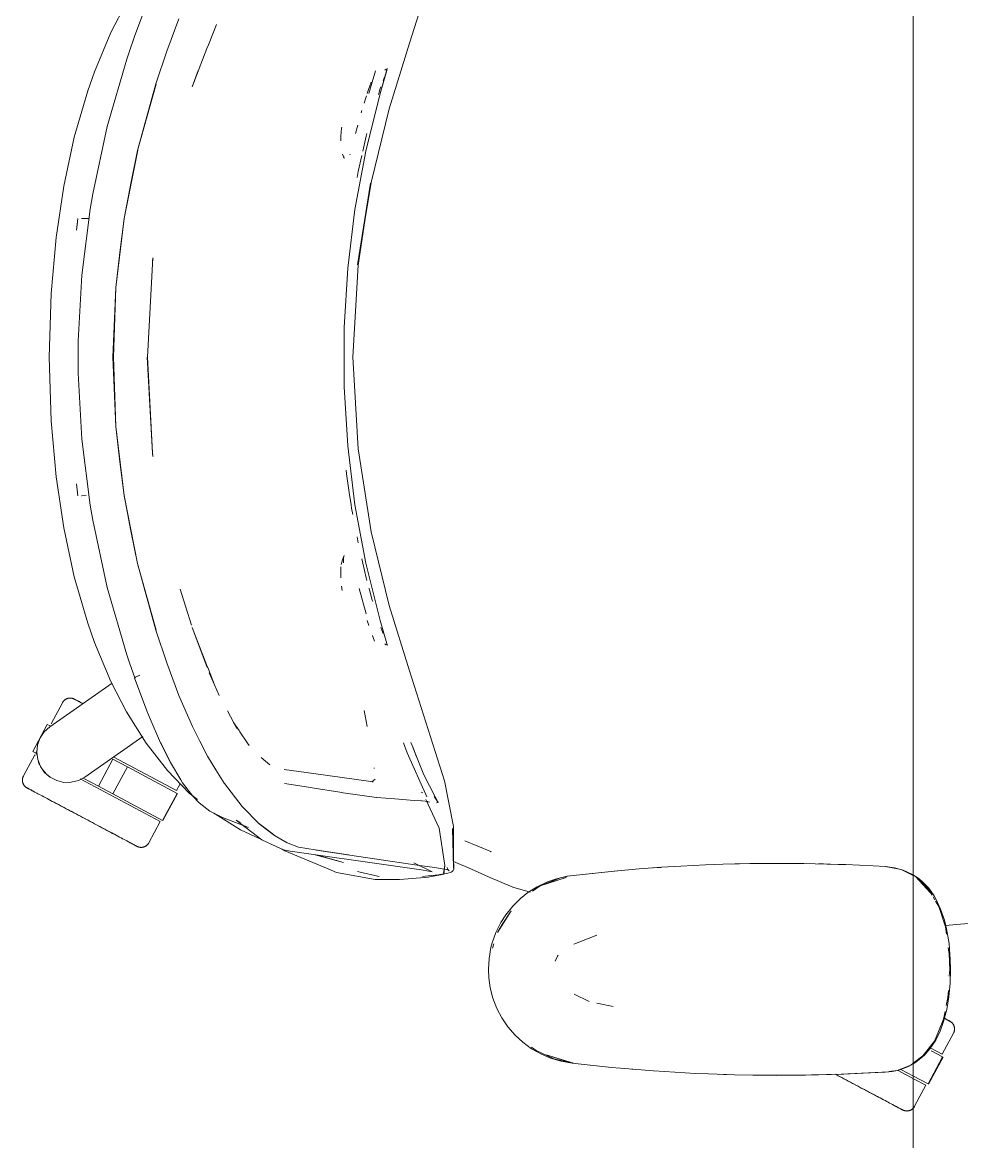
# Model space of a CAD drawing. Header units: millimetres. Extents: x 155927 to 317870, y -36033 to 97293.
# Drawn here: x 185136 to 185565, y 31772 to 32283 of the extents above; entities that cross this region are included whole.
import ezdxf

# ---------------------------------------------------------------- set-up
doc = ezdxf.new("R2010")
doc.units = ezdxf.units.MM
doc.header["$MEASUREMENT"] = 0
doc.layers.add('G-IMPT', color=8, linetype='CONTINUOUS', lineweight=9)
doc.layers.add('I-FURN', color=8, linetype='CONTINUOUS', lineweight=9)

msp = doc.modelspace()

# ---------------------------------------------------------------- linework, layer by layer
at = {"layer": 'G-IMPT'}
for p, q in [((185312.78, 32273.94), (185328.77, 32324.18)), ((185176.3, 32278.82), (185183.4, 32292.6)), ((185187.11, 32277.03), (185192.72, 32292.1)), ((185201.88, 32270.25), (185207.34, 32285.13)), ((185168.79, 32260.85), (185176.3, 32278.82)), ((185220.85, 32273.17), (185224.57, 32282.5)), ((185224.57, 32282.5), (185223.58, 32280.25)), ((185187.11, 32277.03), (185184.77, 32270.21)), ((185220.19, 32271.44), (185220.85, 32273.17)), ((185303.59, 32243.96), (185312.78, 32273.94)), ((185183.58, 32266.6), (185184.77, 32270.21)), ((185201.88, 32270.25), (185196.88, 32255.33)), ((185213.47, 32254), (185220.19, 32271.44)), ((185183.58, 32266.6), (185174.64, 32235.77)), ((185168.79, 32260.85), (185165.71, 32252.12)), ((185213.47, 32254), (185216.2, 32261.43)), ((185294.17, 32250.91), (185297.21, 32261.34)), ((185299.36, 32250.92), (185302.63, 32262.14)), ((185299.36, 32250.92), (185302.48, 32261.74)), ((185299.36, 32250.92), (185302.43, 32261.45)), ((185300.74, 32256.69), (185301.09, 32257.66)), ((185301.09, 32257.66), (185301.49, 32258.73)), ((185301.54, 32261.6), (185302.15, 32261.98)), ((185301.54, 32261.6), (185301.75, 32261.75)), ((185302.43, 32261.45), (185302.48, 32261.74)), ((185302.63, 32262.14), (185302.5, 32262.38)), ((185188.49, 32224.84), (185196.88, 32255.33)), ((185188.49, 32224.84), (185196.92, 32255.25)), ((185193.15, 32242.08), (185196.92, 32255.25)), ((185294.28, 32253.21), (185293.51, 32250.91)), ((185294.28, 32253.21), (185294.53, 32253.93)), ((185295.29, 32256.09), (185294.53, 32253.93)), ((185298.74, 32250.91), (185299.47, 32253.14)), ((185299.76, 32253.94), (185299.47, 32253.14)), ((185165.71, 32252.12), (185159.54, 32230.87)), ((185292.88, 32248.99), (185292.1, 32246.5)), ((185292.82, 32224.6), (185299.36, 32250.92)), ((185293.13, 32249.77), (185292.88, 32248.99)), ((185298.74, 32250.91), (185298.59, 32250.46)), ((185291.1, 32243.2), (185290.77, 32242.08)), ((185303.59, 32243.96), (185295.28, 32210.28)), ((185193.15, 32242.08), (185188.49, 32224.84)), ((185167.97, 32204.98), (185174.64, 32235.77)), ((185281.5, 32231.35), (185281.77, 32235.06)), ((185281.77, 32235.06), (185281.81, 32235.54)), ((185289.19, 32236.41), (185288.2, 32232.55)), ((185289.19, 32236.41), (185288.8, 32234.89)), ((185293.05, 32231.33), (185293.39, 32232.62)), ((185159.54, 32230.87), (185154.73, 32208.51)), ((185281.39, 32229.28), (185281.4, 32229.98)), ((185281.5, 32231.35), (185281.4, 32229.98)), ((185291.5, 32224.58), (185293.05, 32231.33)), ((185182.32, 32193.71), (185188.53, 32224.95)), ((185188.53, 32224.95), (185182.32, 32193.79)), ((185188.49, 32224.84), (185185.42, 32209.81)), ((185282.93, 32221.19), (185282.24, 32223.14)), ((185282.93, 32221.19), (185282.75, 32222.04)), ((185285.6, 32222.79), (185285.73, 32223.2)), ((185292.82, 32224.6), (185287.89, 32197.93)), ((185289.34, 32215.19), (185291.04, 32222.61)), ((185288.87, 32212.55), (185289.34, 32215.19)), ((185151.23, 32185.09), (185154.73, 32208.51)), ((185182.32, 32193.71), (185185.42, 32209.81)), ((185295.28, 32210.28), (185289.02, 32172.54)), ((185289.02, 32172.54), (185295.02, 32209.9)), ((185289.28, 32172.37), (185295.02, 32209.9)), ((185166.78, 32198.06), (185167.97, 32204.98)), ((185162.97, 32167.89), (185166.78, 32198.06)), ((185287.89, 32197.93), (185284.59, 32171.01)), ((185161.14, 32193.79), (185160.49, 32188.38)), ((185161.06, 32192.15), (185160.49, 32188.38)), ((185162.9, 32193.82), (185164.99, 32193.75)), ((185162.9, 32193.82), (185163.01, 32193.82)), ((185166.23, 32193.71), (185164.99, 32193.75)), ((185178.5, 32162.2), (185182.32, 32193.79)), ((185178.53, 32162.16), (185182.32, 32193.71)), ((185180.38, 32178.23), (185182.32, 32193.71)), ((185148.97, 32159.52), (185151.23, 32185.09)), ((185180.38, 32178.23), (185178.53, 32162.16)), ((185192.99, 32130.38), (185195.49, 32175.72)), ((185195.49, 32175.72), (185195.26, 32174.11)), ((185195.54, 32175.66), (185195.49, 32175.41)), ((185195.26, 32174.11), (185195.49, 32175.41)), ((185282.94, 32143.94), (185284.59, 32171.01)), ((185289.28, 32172.37), (185286.93, 32130.38)), ((185161.36, 32137.69), (185162.97, 32167.89)), ((185177.16, 32130.38), (185178.5, 32162.2)), ((185178.53, 32162.16), (185177.39, 32130.38)), ((185178.53, 32162.16), (185177.86, 32147.26)), ((185148.12, 32130.38), (185148.97, 32159.52)), ((185177.86, 32147.26), (185177.39, 32130.38)), ((185282.94, 32116.82), (185282.94, 32143.94)), ((185161.36, 32137.69), (185161.26, 32130.38)), ((185148.97, 32101.24), (185148.12, 32130.38)), ((185161.36, 32123.07), (185161.26, 32130.38)), ((185178.5, 32098.56), (185177.16, 32130.38)), ((185177.86, 32113.5), (185177.39, 32130.38)), ((185178.53, 32098.6), (185177.39, 32130.38)), ((185192.93, 32130.38), (185195.26, 32086.65)), ((185192.99, 32130.38), (185195.26, 32086.65)), ((185289.28, 32088.39), (185286.93, 32130.38)), ((185161.36, 32123.07), (185162.97, 32092.86)), ((185282.94, 32116.82), (185284.59, 32089.75)), ((185177.86, 32113.5), (185178.53, 32098.6)), ((185151.23, 32075.67), (185148.97, 32101.24)), ((185178.5, 32098.56), (185182.32, 32066.97)), ((185178.53, 32098.6), (185182.32, 32067.05)), ((185178.53, 32098.6), (185180.38, 32082.52)), ((185162.97, 32092.86), (185166.78, 32062.69)), ((185287.89, 32062.83), (185284.59, 32089.75)), ((185195.26, 32086.65), (185195.52, 32084.87)), ((185195.26, 32086.65), (185195.49, 32085.35)), ((185195.54, 32085.1), (185195.49, 32085.35)), ((185295.28, 32050.48), (185289.28, 32088.39)), ((185182.32, 32067.05), (185180.38, 32082.52)), ((185283.97, 32076.98), (185283.79, 32078.64)), ((185154.73, 32052.25), (185151.23, 32075.67)), ((185285.26, 32068.46), (185283.97, 32076.98)), ((185161.14, 32066.96), (185160.49, 32072.38)), ((185285.26, 32068.46), (185286.12, 32062.83)), ((185164.99, 32067.01), (185162.9, 32066.93)), ((185162.9, 32066.93), (185163.01, 32066.93)), ((185188.49, 32035.92), (185182.32, 32067.05)), ((185182.32, 32067.05), (185185.42, 32050.94)), ((185188.49, 32035.92), (185182.32, 32066.97)), ((185166.78, 32062.69), (185167.97, 32055.77)), ((185286.12, 32062.83), (185286.36, 32061.2)), ((185286.92, 32058.3), (185286.36, 32061.2)), ((185292.82, 32036.16), (185287.89, 32062.83)), ((185174.64, 32024.98), (185167.97, 32055.77)), ((185159.54, 32029.88), (185154.73, 32052.25)), ((185188.49, 32035.92), (185185.42, 32050.94)), ((185288.84, 32048.2), (185289.38, 32045.38)), ((185295.28, 32050.48), (185303.59, 32016.79)), ((185282.24, 32037.62), (185281.64, 32035.46)), ((185282.93, 32039.57), (185282.24, 32037.62)), ((185282.71, 32038.52), (185282.68, 32036.21)), ((185282.71, 32038.52), (185282.93, 32039.57)), ((185291.04, 32038.15), (185291.5, 32036.18)), ((185193.15, 32018.67), (185188.49, 32035.92)), ((185188.49, 32035.92), (185196.88, 32005.42)), ((185188.49, 32035.92), (185196.92, 32005.51)), ((185281.39, 32034.51), (185281.48, 32029.45)), ((185281.39, 32034.51), (185281.4, 32031.73)), ((185282.67, 32036.35), (185282.68, 32036.21)), ((185293.05, 32029.42), (185291.5, 32036.18)), ((185292.82, 32036.16), (185299.36, 32009.84)), ((185165.71, 32008.64), (185159.54, 32029.88)), ((185281.48, 32029.45), (185281.4, 32031.73)), ((185293.05, 32029.42), (185293.39, 32028.13)), ((185174.64, 32024.98), (185183.58, 31994.16)), ((185207.94, 32024.24), (185209.02, 32020.8)), ((185207.94, 32024.24), (185213.2, 32007.75)), ((185281.79, 32025.66), (185282.01, 32023.57)), ((185293.08, 32012.94), (185289.86, 32024.46)), ((185294.35, 32024.41), (185294.3, 32024.58)), ((185294.67, 32023.27), (185294.35, 32024.41)), ((185294.67, 32023.27), (185295.78, 32019.27)), ((185193.15, 32018.67), (185196.92, 32005.51)), ((185295.78, 32019.27), (185295.99, 32018.58)), ((185312.78, 31986.82), (185303.59, 32016.79)), ((185165.71, 32008.64), (185168.79, 31999.91)), ((185213.47, 32006.76), (185220.29, 31988.36)), ((185213.47, 32006.76), (185220.19, 31989.31)), ((185293.52, 32009.85), (185294.25, 32007.64)), ((185299.36, 32009.84), (185302.44, 31999.41)), ((185300.52, 32004.64), (185299.78, 32006.74)), ((185196.88, 32005.42), (185201.88, 31990.51)), ((185296.24, 32002.09), (185295.86, 32003.1)), ((185296.24, 32002.09), (185296.85, 32000.43)), ((185300.52, 32004.64), (185300.77, 32003.98)), ((185168.79, 31999.91), (185176.3, 31981.93)), ((185301.54, 31999.16), (185301.75, 31999.01)), ((185301.54, 31999.16), (185302.15, 31998.77)), ((185302.5, 31999.14), (185302.44, 31999.41)), ((185302.58, 31998.85), (185302.5, 31999.14)), ((185302.55, 31998.39), (185302.63, 31998.62)), ((185302.63, 31998.62), (185302.58, 31998.85)), ((185183.58, 31994.16), (185184.77, 31990.55)), ((185187.18, 31983.62), (185184.77, 31990.55)), ((185207.34, 31975.63), (185201.88, 31990.51)), ((185220.19, 31989.31), (185220.85, 31987.59)), ((185223.58, 31980.51), (185220.85, 31987.59)), ((185312.78, 31986.82), (185328.77, 31936.58)), ((185183.4, 31968.16), (185176.3, 31981.93)), ((185187.14, 31983.62), (185187.18, 31983.75)), ((185192.72, 31968.66), (185187.14, 31983.62)), ((185187.18, 31983.75), (185187.58, 31984.02)), ((185187.18, 31983.75), (185187.19, 31983.8)), ((185187.18, 31983.75), (185187.18, 31983.62)), ((185187.58, 31984.02), (185187.19, 31983.8)), ((185188.41, 31984.4), (185187.58, 31984.02)), ((185187.76, 31984.12), (185187.58, 31984.02)), ((185188.41, 31984.4), (185187.76, 31984.12)), ((185188.41, 31984.4), (185189.47, 31984.83)), ((185188.41, 31984.4), (185188.87, 31984.6)), ((185189.47, 31984.83), (185188.87, 31984.6)), ((185223.58, 31980.51), (185221.27, 31985.95)), ((185225.77, 31975.66), (185223.58, 31980.51)), ((185207.34, 31975.63), (185213.52, 31961.4)), ((185192.37, 31953.86), (185183.4, 31968.16)), ((185194.19, 31964.97), (185192.72, 31968.66)), ((185229.64, 31968.61), (185233.83, 31960.51)), ((185292.06, 31968.71), (185293.47, 31961.45)), ((185198.97, 31954.02), (185194.19, 31964.97)), ((185216.91, 31954.67), (185213.52, 31961.4)), ((185232.33, 31963.28), (185234.88, 31959.53)), ((185232.33, 31963.28), (185233.83, 31960.51)), ((185234.88, 31959.53), (185235.28, 31958.95)), ((185235.28, 31958.95), (185238.77, 31953.82)), ((185192.37, 31953.86), (185202.18, 31941.26)), ((185199.19, 31953.57), (185198.97, 31954.02)), ((185198.97, 31954.02), (185203.49, 31944.96)), ((185198.97, 31954.02), (185203.19, 31945.56)), ((185199.19, 31953.57), (185203.49, 31944.96)), ((185216.91, 31954.67), (185220.48, 31947.88)), ((185238.77, 31953.82), (185239.52, 31952.71)), ((185310.05, 31953.98), (185311.79, 31949.4)), ((185314.07, 31952.66), (185313.51, 31954.08)), ((185316.09, 31947.76), (185314.07, 31952.66)), ((185314.07, 31952.66), (185316.09, 31947.56)), ((185316.09, 31947.56), (185314.3, 31952.09)), ((185203.49, 31944.96), (185203.19, 31945.56)), ((185224.25, 31941.65), (185220.48, 31947.88)), ((185245.05, 31947.18), (185248.95, 31943.85)), ((185311.79, 31949.4), (185320.71, 31929.24)), ((185319.34, 31939.29), (185316.09, 31947.76)), ((185212.13, 31930.97), (185202.18, 31941.26)), ((185203.49, 31944.96), (185208.23, 31936.97)), ((185224.25, 31941.65), (185228.13, 31935.56)), ((185268.9, 31939.91), (185255.54, 31941.68)), ((185255.54, 31941.68), (185256.02, 31941.54)), ((185296.73, 31942.23), (185296.69, 31942.58)), ((185209.09, 31935.68), (185208.23, 31936.97)), ((185213.8, 31929.55), (185209.09, 31935.68)), ((185228.3, 31935.3), (185228.13, 31935.56)), ((185236.32, 31924.86), (185228.3, 31935.3)), ((185260.71, 31934.55), (185255.64, 31935.3)), ((185268.9, 31939.91), (185296.23, 31936.17)), ((185297.09, 31937.28), (185295.53, 31936.04)), ((185295.74, 31936.08), (185295.97, 31936.12)), ((185296.23, 31936.17), (185295.97, 31936.12)), ((185319.34, 31939.29), (185324.62, 31929.18)), ((185328.77, 31936.58), (185332.96, 31915.62)), ((185215.81, 31927.97), (185212.13, 31930.97)), ((185260.71, 31934.55), (185267.55, 31933.49)), ((185267.55, 31933.49), (185269.21, 31933.23)), ((185280.98, 31931.36), (185269.21, 31933.23)), ((185282.53, 31931.11), (185280.98, 31931.36)), ((185297.75, 31928.9), (185282.53, 31931.11)), ((185318.34, 31931.41), (185318.77, 31931.14)), ((185213.8, 31929.55), (185216.7, 31926.52)), ((185221.56, 31922.66), (185216.7, 31926.52)), ((185244.05, 31916.96), (185236.32, 31924.86)), ((185297.75, 31928.9), (185297.83, 31928.89)), ((185297.83, 31928.89), (185306.07, 31928.28)), ((185314.91, 31927.64), (185306.07, 31928.28)), ((185314.91, 31927.64), (185318.32, 31927.39)), ((185318.69, 31927.35), (185318.32, 31927.39)), ((185318.69, 31927.35), (185321.15, 31927.06)), ((185326.33, 31914.92), (185320.34, 31928.1)), ((185321.15, 31927.06), (185321.22, 31927.04)), ((185321.99, 31926.76), (185321.22, 31927.04)), ((185325.97, 31926.73), (185324.13, 31929.43)), ((185325.97, 31926.73), (185324.62, 31929.18)), ((185325.25, 31926.45), (185325.94, 31926.6)), ((185325.94, 31926.6), (185325.97, 31926.73)), ((185325.97, 31926.73), (185326, 31926.9)), ((185222.7, 31922.05), (185221.56, 31922.66)), ((185222.7, 31922.05), (185225.14, 31920.87)), ((185224.06, 31921.35), (185223.29, 31921.85)), ((185224.06, 31921.35), (185235.5, 31914.23)), ((185225.14, 31920.87), (185227.36, 31919.8)), ((185239.27, 31915.29), (185227.36, 31919.8)), ((185233.62, 31918.52), (185245.27, 31909.61)), ((185233.62, 31918.52), (185235.57, 31917.41)), ((185250.79, 31911.87), (185243.84, 31917.27)), ((185243.84, 31917.27), (185247.42, 31914.46)), ((185244.05, 31916.96), (185251.02, 31911.54)), ((185326.33, 31914.92), (185329.05, 31897.87)), ((185332.52, 31914.73), (185333.11, 31896.29)), ((185332.52, 31914.73), (185333.01, 31896.75)), ((185332.96, 31915.62), (185333.01, 31896.75)), ((185235.5, 31914.23), (185244.13, 31910.25)), ((185245.27, 31909.61), (185251.84, 31906.54)), ((185250.79, 31911.87), (185247.42, 31914.46)), ((185251.02, 31911.54), (185256.85, 31908.26)), ((185251.84, 31906.54), (185255.21, 31904.97)), ((185254.59, 31905.26), (185255.76, 31904.49)), ((185258.2, 31904.33), (185255.21, 31904.97)), ((185255.76, 31904.49), (185272.22, 31897.69)), ((185257.28, 31908.04), (185256.85, 31908.26)), ((185257.28, 31908.04), (185262.07, 31906.29)), ((185262.07, 31906.29), (185269.74, 31904.99)), ((185284.9, 31902.69), (185269.74, 31904.99)), ((185284.9, 31902.69), (185270.32, 31904.92)), ((185285.5, 31902.6), (185270.32, 31904.92)), ((185338.1, 31909.19), (185349.96, 31904.27)), ((185305.41, 31897.65), (185258.2, 31904.33)), ((185282.62, 31899.2), (185269.67, 31902.71)), ((185282.62, 31899.2), (185270.73, 31902.56)), ((185285.5, 31902.6), (185316.38, 31898.04)), ((185341.17, 31896.16), (185333, 31899.73)), ((185350.23, 31904.16), (185349.96, 31904.27)), ((185272.22, 31897.69), (185275.58, 31896.3)), ((185279.44, 31894.71), (185275.58, 31896.3)), ((185297.14, 31891.47), (185279.44, 31894.71)), ((185289.69, 31894.92), (185289.12, 31895.08)), ((185299, 31892.88), (185289.69, 31894.92)), ((185305.41, 31897.65), (185316.08, 31896.21)), ((185314.83, 31899.02), (185323.26, 31895.02)), ((185317.38, 31896), (185316.08, 31896.21)), ((185316.38, 31898.04), (185324.23, 31896.93)), ((185322.4, 31895.17), (185317.38, 31896)), ((185323.26, 31895.02), (185322.4, 31895.17)), ((185330.5, 31895.82), (185324.23, 31896.93)), ((185326.69, 31893.7), (185329.96, 31894.23)), ((185328.36, 31894.29), (185329.05, 31897.87)), ((185328.36, 31894.29), (185328.98, 31897.84)), ((185328.98, 31897.84), (185328.6, 31893.88)), ((185329.88, 31895.99), (185330.98, 31895.43)), ((185329.88, 31895.99), (185330.5, 31895.82)), ((185329.96, 31894.23), (185331.83, 31894.78)), ((185330.15, 31896.37), (185330.08, 31896.87)), ((185330.15, 31896.37), (185330.47, 31895.83)), ((185330.47, 31895.83), (185330.98, 31895.43)), ((185332.37, 31895.11), (185331.83, 31894.78)), ((185332.37, 31895.11), (185332.74, 31895.6)), ((185333.13, 31896.17), (185332.74, 31895.6)), ((185333.13, 31896.17), (185332.94, 31897.04)), ((185332.94, 31897.04), (185332.97, 31896.93)), ((185333.01, 31896.75), (185332.97, 31896.93)), ((185333.11, 31896.29), (185333.01, 31896.75)), ((185349, 31892.74), (185341.17, 31896.16)), ((185384.96, 31892.96), (185407.91, 31895.42)), ((185384.96, 31892.96), (185406.4, 31895.31)), ((185407.91, 31895.42), (185387.78, 31893.29)), ((185406.4, 31895.31), (185417.79, 31896.3)), ((185428.08, 31897.03), (185417.79, 31896.3)), ((185426.04, 31896.89), (185424.62, 31896.76)), ((185426.04, 31896.89), (185427.94, 31896.98)), ((185428.08, 31897.03), (185436.95, 31897.59)), ((185448.26, 31898.13), (185436.95, 31897.59)), ((185448.26, 31898.13), (185456.14, 31898.42)), ((185468.44, 31898.72), (185456.14, 31898.42)), ((185460.01, 31898.5), (185461.67, 31898.58)), ((185461.67, 31898.58), (185463.74, 31898.58)), ((185468.44, 31898.72), (185473.91, 31898.79)), ((185488.63, 31898.8), (185473.91, 31898.79)), ((185493.14, 31898.74), (185488.63, 31898.8)), ((185493.14, 31898.74), (185508.81, 31898.37)), ((185499.87, 31898.57), (185502.08, 31898.57)), ((185505.41, 31898.42), (185502.08, 31898.57)), ((185508.81, 31898.37), (185512.35, 31898.24)), ((185524.91, 31897.63), (185512.35, 31898.24)), ((185524.91, 31897.63), (185530.58, 31897.34)), ((185537.7, 31895.97), (185530.35, 31897.34)), ((185530.58, 31897.34), (185534.59, 31896.84)), ((185534.59, 31896.84), (185538.54, 31895.78)), ((185541.96, 31893.87), (185537.7, 31895.97)), ((185542.87, 31893.79), (185538.54, 31895.78)), ((185297.14, 31891.47), (185304.1, 31891.44)), ((185308.27, 31891.44), (185304.1, 31891.44)), ((185312.23, 31891.78), (185308.27, 31891.44)), ((185312.23, 31891.78), (185321.55, 31892.59)), ((185321.39, 31893.1), (185318.79, 31892.89)), ((185321.39, 31893.1), (185326.07, 31893.62)), ((185321.55, 31892.59), (185322.02, 31892.63)), ((185326.27, 31893.44), (185322.02, 31892.63)), ((185326.69, 31893.7), (185326.07, 31893.62)), ((185326.27, 31893.44), (185328.6, 31893.88)), ((185360.12, 31887.88), (185349, 31892.74)), ((185371.28, 31888.17), (185375.87, 31890.36)), ((185372.61, 31888.56), (185384.46, 31892.38)), ((185381.83, 31892.17), (185372.61, 31888.56)), ((185372.61, 31888.56), (185375.31, 31889.46)), ((185375.31, 31889.46), (185384.46, 31892.38)), ((185375.87, 31890.36), (185380, 31891.81)), ((185384.96, 31892.96), (185380, 31891.81)), ((185384.88, 31892.75), (185381.83, 31892.17)), ((185384.96, 31892.96), (185387.78, 31893.29)), ((185541.96, 31893.87), (185543.23, 31893.24)), ((185543.23, 31893.54), (185546.09, 31891.59)), ((185544.2, 31892.77), (185546.61, 31890.53)), ((185551.1, 31885.37), (185544.2, 31892.77)), ((185549.9, 31887.46), (185544.2, 31892.77)), ((185547.41, 31890.45), (185546.09, 31891.59)), ((185549.68, 31887), (185546.61, 31890.53)), ((185547.41, 31890.45), (185550.27, 31887.41)), ((185360.12, 31887.88), (185367.95, 31885.63)), ((185363.65, 31882.81), (185366.96, 31885.44)), ((185371.28, 31888.17), (185366.96, 31885.44)), ((185372.61, 31888.56), (185369.03, 31886.14)), ((185551.1, 31885.37), (185549.82, 31886.84)), ((185551.79, 31884.31), (185549.9, 31887.46)), ((185550.27, 31887.41), (185552.72, 31883.95)), ((185553.52, 31882.58), (185552.72, 31883.95)), ((185360.05, 31879.27), (185356.86, 31875.29)), ((185360.05, 31879.27), (185363.65, 31882.81)), ((185553.12, 31882.08), (185552.26, 31883.52)), ((185554.87, 31879.16), (185553.4, 31881.61)), ((185555.73, 31877.94), (185553.52, 31882.58)), ((185557.9, 31869.77), (185554.87, 31879.16)), ((185353, 31867.14), (185359.32, 31877.09)), ((185354.59, 31871.74), (185356.86, 31875.29)), ((185355.16, 31870.81), (185359.32, 31877.09)), ((185557.47, 31872.85), (185555.73, 31877.94)), ((185352.35, 31867.23), (185354.59, 31871.74)), ((185353, 31867.14), (185355.16, 31870.81)), ((185557.47, 31872.85), (185558.45, 31868.93)), ((185557.77, 31870.39), (185573.64, 31871.83)), ((185558.36, 31866.48), (185557.9, 31869.77)), ((185558.45, 31868.93), (185559.56, 31862.17)), ((185352.35, 31867.23), (185350.64, 31862.46)), ((185398.48, 31866.06), (185388.05, 31861.92)), ((185349.2, 31855.38), (185350.07, 31860.33)), ((185350.07, 31860.33), (185350.64, 31862.46)), ((185351.44, 31862.02), (185350.82, 31859.99)), ((185559.62, 31857.51), (185559.23, 31860.29)), ((185560.14, 31854.85), (185559.56, 31862.17)), ((185348.9, 31850.34), (185349.2, 31855.38)), ((185379.51, 31854.17), (185380.53, 31856.39)), ((185380.53, 31856.39), (185380.83, 31856.84)), ((185559.62, 31857.51), (185559.85, 31850.34)), ((185560.14, 31854.85), (185560.23, 31850.34)), ((185348.9, 31850.34), (185349.07, 31846.5)), ((185559.66, 31847.23), (185559.85, 31850.34)), ((185560.23, 31850.34), (185560.05, 31844.01)), ((185349.72, 31841.98), (185349.07, 31846.5)), ((185559.48, 31837.86), (185560.05, 31844.01)), ((185349.72, 31841.98), (185350.98, 31837.12)), ((185388.15, 31838.97), (185394.93, 31835.7)), ((185559.48, 31837.86), (185558.48, 31831.92)), ((185559.07, 31837.52), (185559.26, 31840.72)), ((185352.81, 31832.4), (185350.98, 31837.12)), ((185405.98, 31833.36), (185398.54, 31834.93)), ((185558.3, 31833.77), (185559.07, 31837.52)), ((185355, 31828.24), (185352.81, 31832.4)), ((185355, 31828.24), (185357.83, 31824.07)), ((185557.03, 31827.56), (185554.7, 31821.93)), ((185557.03, 31827.56), (185557.74, 31831.02)), ((185557.05, 31826.44), (185558.48, 31831.92)), ((185357.83, 31824.07), (185361.16, 31820.24)), ((185557.05, 31826.44), (185555.47, 31822.11)), ((185364.59, 31817.07), (185361.16, 31820.24)), ((185547.64, 31810.75), (185552.86, 31817.54)), ((185553.48, 31818.03), (185550.83, 31813.99)), ((185552.86, 31817.54), (185554.7, 31821.93)), ((185553.48, 31818.03), (185555.47, 31822.11)), ((185364.59, 31817.07), (185368.68, 31814.08)), ((185368.63, 31814.77), (185370.74, 31813.17)), ((185373.12, 31811.56), (185368.68, 31814.08)), ((185378.81, 31809.44), (185370.74, 31813.17)), ((185550.83, 31813.99), (185548.16, 31810.95)), ((185373.12, 31811.56), (185377.36, 31809.75)), ((185387.78, 31807.39), (185375.31, 31811.22)), ((185375.31, 31811.22), (185384.46, 31808.31)), ((185377.36, 31809.75), (185382.22, 31808.29)), ((185378.81, 31809.44), (185387.21, 31807.52)), ((185387.26, 31807.39), (185382.22, 31808.29)), ((185387.78, 31807.39), (185384.46, 31808.31)), ((185405.19, 31805.49), (185387.26, 31807.39)), ((185540.99, 31805.91), (185543.23, 31807.19)), ((185542.02, 31806.58), (185543.23, 31807.48)), ((185543.23, 31807.48), (185547.64, 31810.75)), ((185543.23, 31807.19), (185544.42, 31807.87)), ((185544.42, 31807.87), (185548.16, 31810.95)), ((185409.32, 31805.14), (185405.19, 31805.49)), ((185424.38, 31803.89), (185409.32, 31805.14)), ((185416.19, 31804.54), (185414.52, 31804.71)), ((185424.38, 31803.89), (185429.46, 31803.57)), ((185429.46, 31803.57), (185443.6, 31802.76)), ((185449.63, 31802.5), (185443.6, 31802.76)), ((185449.63, 31802.5), (185461.39, 31802.11)), ((185454.51, 31802.36), (185456.45, 31802.25)), ((185456.45, 31802.25), (185457.95, 31802.24)), ((185469.8, 31801.95), (185461.39, 31802.11)), ((185469.8, 31801.95), (185499.82, 31802.07)), ((185499.82, 31802.07), (185480.6, 31801.86)), ((185489.99, 31801.9), (185511.39, 31802.41)), ((185489.99, 31801.9), (185510.18, 31802.37)), ((185489.99, 31801.9), (185499.82, 31802.07)), ((185492.03, 31801.92), (185493.94, 31801.99)), ((185499.82, 31802.07), (185511.39, 31802.41)), ((185510.18, 31802.37), (185531.96, 31803.46)), ((185510.18, 31802.37), (185530.35, 31803.34)), ((185511.39, 31802.41), (185510.18, 31802.37)), ((185511.39, 31802.41), (185531.96, 31803.46)), ((185531.96, 31803.46), (185530.35, 31803.34)), ((185531.96, 31803.46), (185533.61, 31803.71)), ((185535.82, 31804.17), (185531.98, 31803.59)), ((185536, 31804.15), (185533.61, 31803.71)), ((185535.82, 31804.17), (185542.02, 31806.58)), ((185536, 31804.15), (185537.35, 31804.52)), ((185540.99, 31805.91), (185537.35, 31804.52)), ((185469.8, 31801.95), (185489.99, 31801.9)), ((185469.8, 31801.95), (185480.6, 31801.86)), ((185489.5, 31801.95), (185492.03, 31801.92))]:
    msp.add_line(p, q, dxfattribs=at)
at = {"layer": 'I-FURN'}
for p, q in [((185543.23, 32808.14), (185543.23, 31408.14)), ((185543.23, 31408.14), (185543.23, 32808.14)), ((185148.34, 31961.24), (185176.93, 31981.26)), ((185154.08, 31972.29), (185148.93, 31962.6)), ((185154.08, 31972.29), (185154.16, 31972.43)), ((185154.16, 31972.43), (185154.24, 31972.56)), ((185154.24, 31972.56), (185154.33, 31972.7)), ((185154.33, 31972.7), (185154.43, 31972.83)), ((185154.43, 31972.83), (185154.53, 31972.96)), ((185154.53, 31972.96), (185154.63, 31973.08)), ((185154.63, 31973.08), (185154.74, 31973.2)), ((185154.74, 31973.2), (185154.86, 31973.31)), ((185154.86, 31973.31), (185154.98, 31973.42)), ((185154.98, 31973.42), (185155.1, 31973.52)), ((185155.1, 31973.52), (185155.23, 31973.62)), ((185155.23, 31973.62), (185155.36, 31973.72)), ((185155.36, 31973.72), (185155.49, 31973.8)), ((185155.49, 31973.8), (185155.63, 31973.89)), ((185155.63, 31973.89), (185155.77, 31973.96)), ((185155.77, 31973.96), (185155.91, 31974.04)), ((185155.91, 31974.04), (185156.06, 31974.1)), ((185156.06, 31974.1), (185156.21, 31974.16)), ((185156.21, 31974.16), (185156.36, 31974.22)), ((185156.36, 31974.22), (185156.52, 31974.26)), ((185156.52, 31974.26), (185156.67, 31974.31)), ((185156.67, 31974.31), (185156.83, 31974.34)), ((185156.83, 31974.34), (185156.99, 31974.37)), ((185156.99, 31974.37), (185157.15, 31974.39)), ((185157.15, 31974.39), (185157.31, 31974.41)), ((185157.31, 31974.41), (185157.47, 31974.42)), ((185157.47, 31974.42), (185157.63, 31974.42)), ((185157.63, 31974.42), (185157.79, 31974.42)), ((185157.79, 31974.42), (185157.95, 31974.41)), ((185157.95, 31974.41), (185158.11, 31974.4)), ((185158.11, 31974.4), (185158.27, 31974.37)), ((185158.27, 31974.37), (185158.43, 31974.35)), ((185158.43, 31974.35), (185158.59, 31974.31)), ((185158.59, 31974.31), (185158.74, 31974.27)), ((185158.74, 31974.27), (185158.9, 31974.22)), ((185158.9, 31974.22), (185159.05, 31974.17)), ((185159.05, 31974.17), (185159.2, 31974.11)), ((185159.2, 31974.11), (185159.35, 31974.04)), ((185159.35, 31974.04), (185159.49, 31973.97)), ((185159.49, 31973.97), (185159.53, 31973.95)), ((185159.53, 31973.95), (185159.55, 31973.94)), ((185159.54, 31973.95), (185159.53, 31973.95)), ((185159.58, 31973.93), (185159.54, 31973.95)), ((185159.55, 31973.94), (185159.61, 31973.91)), ((185159.66, 31973.88), (185159.58, 31973.93)), ((185159.61, 31973.91), (185159.71, 31973.86)), ((185159.78, 31973.82), (185159.66, 31973.88)), ((185159.71, 31973.86), (185159.85, 31973.78)), ((185159.94, 31973.73), (185159.78, 31973.82)), ((185159.85, 31973.78), (185160.03, 31973.69)), ((185160.15, 31973.63), (185159.94, 31973.73)), ((185160.03, 31973.69), (185160.25, 31973.57)), ((185160.39, 31973.5), (185160.15, 31973.63)), ((185160.25, 31973.57), (185160.51, 31973.43)), ((185160.67, 31973.35), (185160.39, 31973.5)), ((185160.51, 31973.43), (185160.81, 31973.27)), ((185160.98, 31973.18), (185160.67, 31973.35)), ((185160.81, 31973.27), (185161.14, 31973.1)), ((185161.34, 31972.99), (185160.98, 31973.18)), ((185161.14, 31973.1), (185161.52, 31972.9)), ((185161.73, 31972.78), (185161.34, 31972.99)), ((185161.52, 31972.9), (185161.93, 31972.68)), ((185162.16, 31972.55), (185161.73, 31972.78)), ((185161.93, 31972.68), (185162.37, 31972.44)), ((185162.63, 31972.31), (185162.16, 31972.55)), ((185162.37, 31972.44), (185162.85, 31972.19)), ((185163.13, 31972.04), (185162.63, 31972.31)), ((185162.85, 31972.19), (185163.37, 31971.91)), ((185163.66, 31971.75), (185163.13, 31972.04)), ((185147.18, 31962.4), (185140.61, 31950.04)), ((185145.83, 31958.98), (185148.34, 31961.24)), ((185147.18, 31962.4), (185148.57, 31961.66)), ((185148.57, 31961.66), (185148.49, 31961.7)), ((185142.76, 31953.03), (185143.93, 31956.2)), ((185143.93, 31956.2), (185145.83, 31958.98)), ((185190.82, 31956.82), (185164.39, 31938.31)), ((185142.37, 31949.68), (185142.76, 31953.03)), ((185141.42, 31948.47), (185136.27, 31938.79)), ((185142, 31949.3), (185140.61, 31950.04)), ((185141.42, 31948.47), (185141.79, 31948.27)), ((185141.92, 31949.34), (185142, 31949.3)), ((185142, 31949.3), (185142.4, 31950.05)), ((185142.8, 31946.34), (185142.37, 31949.68)), ((185144.02, 31943.19), (185142.8, 31946.34)), ((185177.16, 31946.46), (185170.58, 31934.1)), ((185177.16, 31946.46), (185183.8, 31942.93)), ((185177.63, 31947.34), (185206.32, 31932.08)), ((185145.95, 31940.43), (185144.02, 31943.19)), ((185144.5, 31942.35), (185146.79, 31939.57)), ((185148.49, 31938.21), (185145.95, 31940.43)), ((185183.8, 31942.93), (185177.22, 31930.57)), ((185183.8, 31942.93), (185206.51, 31930.85)), ((185135.8, 31937.05), (185135.81, 31937.21)), ((185135.8, 31936.89), (185135.8, 31937.05)), ((185135.8, 31936.73), (185135.8, 31936.89)), ((185135.81, 31936.56), (185135.8, 31936.73)), ((185135.81, 31937.21), (185135.83, 31937.37)), ((185135.83, 31936.4), (185135.81, 31936.56)), ((185135.83, 31937.37), (185135.85, 31937.53)), ((185135.85, 31936.24), (185135.83, 31936.4)), ((185135.85, 31937.53), (185135.88, 31937.69)), ((185135.88, 31936.09), (185135.85, 31936.24)), ((185135.88, 31937.69), (185135.91, 31937.85)), ((185135.91, 31935.93), (185135.88, 31936.09)), ((185135.91, 31937.85), (185135.95, 31938)), ((185135.96, 31935.77), (185135.91, 31935.93)), ((185135.95, 31938), (185136, 31938.16)), ((185136, 31935.62), (185135.96, 31935.77)), ((185136, 31938.16), (185136.05, 31938.31)), ((185136.06, 31935.47), (185136, 31935.62)), ((185136.05, 31938.31), (185136.11, 31938.46)), ((185136.12, 31935.32), (185136.06, 31935.47)), ((185136.11, 31938.46), (185136.18, 31938.6)), ((185136.18, 31935.17), (185136.12, 31935.32)), ((185136.18, 31938.6), (185136.25, 31938.75)), ((185136.26, 31935.03), (185136.18, 31935.17)), ((185136.25, 31938.75), (185136.27, 31938.79)), ((185146.79, 31939.57), (185148.21, 31938.41)), ((185151.49, 31936.66), (185148.49, 31938.21)), ((185154.77, 31935.87), (185151.49, 31936.66)), ((185158.14, 31935.9), (185154.77, 31935.87)), ((185161.41, 31936.73), (185158.14, 31935.9)), ((185164.39, 31938.31), (185161.41, 31936.73)), ((185162.2, 31937.42), (185198.81, 31917.96)), ((185170.58, 31934.1), (185163.53, 31937.85)), ((185206.32, 31932.08), (185208, 31935.24)), ((185136.33, 31934.89), (185136.26, 31935.03)), ((185136.42, 31934.75), (185136.33, 31934.89)), ((185136.51, 31934.61), (185136.42, 31934.75)), ((185136.6, 31934.48), (185136.51, 31934.61)), ((185136.7, 31934.35), (185136.6, 31934.48)), ((185136.8, 31934.23), (185136.7, 31934.35)), ((185136.91, 31934.11), (185136.8, 31934.23)), ((185137.03, 31934), (185136.91, 31934.11)), ((185137.14, 31933.89), (185137.03, 31934)), ((185137.27, 31933.78), (185137.14, 31933.89)), ((185137.39, 31933.68), (185137.27, 31933.78)), ((185137.52, 31933.59), (185137.39, 31933.68)), ((185137.66, 31933.5), (185137.52, 31933.59)), ((185137.79, 31933.42), (185137.66, 31933.5)), ((185137.94, 31933.34), (185137.79, 31933.42)), ((185137.94, 31933.33), (185137.94, 31933.34)), ((185137.94, 31933.34), (185137.96, 31933.33)), ((185137.98, 31933.31), (185137.94, 31933.33)), ((185137.96, 31933.33), (185138.02, 31933.29)), ((185138.06, 31933.27), (185137.98, 31933.31)), ((185138.02, 31933.29), (185138.12, 31933.24)), ((185138.19, 31933.2), (185138.06, 31933.27)), ((185138.12, 31933.24), (185138.26, 31933.17)), ((185138.35, 31933.12), (185138.19, 31933.2)), ((185138.26, 31933.17), (185138.44, 31933.07)), ((185138.55, 31933.01), (185138.35, 31933.12)), ((185138.44, 31933.07), (185138.66, 31932.95)), ((185138.79, 31932.88), (185138.55, 31933.01)), ((185138.66, 31932.95), (185138.91, 31932.82)), ((185139.07, 31932.73), (185138.79, 31932.88)), ((185138.91, 31932.82), (185139.21, 31932.66)), ((185139.39, 31932.56), (185139.07, 31932.73)), ((185139.21, 31932.66), (185139.55, 31932.48)), ((185139.74, 31932.38), (185139.39, 31932.56)), ((185139.55, 31932.48), (185139.92, 31932.28)), ((185140.14, 31932.17), (185139.74, 31932.38)), ((185139.92, 31932.28), (185140.33, 31932.06)), ((185140.57, 31931.94), (185140.14, 31932.17)), ((185140.33, 31932.06), (185140.78, 31931.83)), ((185141.03, 31931.69), (185140.57, 31931.94)), ((185140.78, 31931.83), (185141.26, 31931.57)), ((185141.53, 31931.42), (185141.03, 31931.69)), ((185141.26, 31931.57), (185141.77, 31931.3)), ((185142.07, 31931.14), (185141.53, 31931.42)), ((185141.77, 31931.3), (185142.33, 31931)), ((185142.64, 31930.84), (185142.07, 31931.14)), ((185142.33, 31931), (185142.91, 31930.69)), ((185142.91, 31930.69), (185143.53, 31930.36)), ((185143.53, 31930.36), (185144.17, 31930.02)), ((185144.17, 31930.02), (185144.85, 31929.66)), ((185177.22, 31930.57), (185170.58, 31934.1)), ((185199.93, 31918.49), (185177.22, 31930.57)), ((185206.51, 31930.85), (185199.93, 31918.49)), ((185200.1, 31918.4), (185206.68, 31930.76)), ((185144.85, 31929.66), (185145.56, 31929.28)), ((185145.56, 31929.28), (185146.29, 31928.89)), ((185146.29, 31928.89), (185147.06, 31928.49)), ((185147.06, 31928.49), (185147.84, 31928.07)), ((185147.84, 31928.07), (185148.66, 31927.64)), ((185148.66, 31927.64), (185149.49, 31927.19)), ((185149.49, 31927.19), (185150.35, 31926.74)), ((185150.35, 31926.74), (185151.22, 31926.27)), ((185151.22, 31926.27), (185152.12, 31925.79)), ((185152.61, 31925.53), (185151.71, 31926.01)), ((185152.12, 31925.79), (185153.03, 31925.31)), ((185153.53, 31925.04), (185152.61, 31925.53)), ((185153.03, 31925.31), (185153.96, 31924.81)), ((185154.47, 31924.54), (185153.53, 31925.04)), ((185153.96, 31924.81), (185154.91, 31924.31)), ((185155.42, 31924.04), (185154.47, 31924.54)), ((185154.91, 31924.31), (185155.87, 31923.8)), ((185156.39, 31923.53), (185155.42, 31924.04)), ((185155.87, 31923.8), (185156.83, 31923.29)), ((185157.36, 31923.01), (185156.39, 31923.53)), ((185156.83, 31923.29), (185157.81, 31922.77)), ((185158.34, 31922.48), (185157.36, 31923.01)), ((185157.81, 31922.77), (185158.8, 31922.24)), ((185159.34, 31921.96), (185158.34, 31922.48)), ((185158.8, 31922.24), (185159.79, 31921.71)), ((185160.33, 31921.43), (185159.34, 31921.96)), ((185159.79, 31921.71), (185160.79, 31921.18)), ((185161.33, 31920.9), (185160.33, 31921.43)), ((185160.79, 31921.18), (185161.8, 31920.65)), ((185162.34, 31920.36), (185161.33, 31920.9)), ((185161.8, 31920.65), (185162.8, 31920.12)), ((185163.34, 31919.83), (185162.34, 31920.36)), ((185162.8, 31920.12), (185163.81, 31919.58)), ((185164.35, 31919.29), (185163.34, 31919.83)), ((185163.81, 31919.58), (185164.81, 31919.05)), ((185165.35, 31918.76), (185164.35, 31919.29)), ((185164.81, 31919.05), (185165.81, 31918.51)), ((185166.35, 31918.23), (185165.35, 31918.76)), ((185165.81, 31918.51), (185166.81, 31917.98)), ((185167.35, 31917.7), (185166.35, 31918.23)), ((185166.81, 31917.98), (185167.8, 31917.46)), ((185168.33, 31917.17), (185167.35, 31917.7)), ((185167.8, 31917.46), (185168.78, 31916.93)), ((185169.31, 31916.65), (185168.33, 31917.17)), ((185168.78, 31916.93), (185169.76, 31916.42)), ((185170.28, 31916.14), (185169.31, 31916.65)), ((185169.76, 31916.42), (185170.72, 31915.9)), ((185171.24, 31915.63), (185170.28, 31916.14)), ((185170.72, 31915.9), (185171.67, 31915.4)), ((185172.18, 31915.13), (185171.24, 31915.63)), ((185171.67, 31915.4), (185172.61, 31914.9)), ((185173.11, 31914.63), (185172.18, 31915.13)), ((185172.61, 31914.9), (185173.53, 31914.41)), ((185174.02, 31914.15), (185173.11, 31914.63)), ((185193.66, 31908.27), (185198.81, 31917.96)), ((185173.53, 31914.41), (185174.44, 31913.93)), ((185174.92, 31913.67), (185174.02, 31914.15)), ((185174.44, 31913.93), (185175.33, 31913.46)), ((185175.8, 31913.21), (185174.92, 31913.67)), ((185175.33, 31913.46), (185176.19, 31912.99)), ((185176.65, 31912.75), (185175.8, 31913.21)), ((185176.19, 31912.99), (185177.04, 31912.54)), ((185177.49, 31912.31), (185176.65, 31912.75)), ((185177.04, 31912.54), (185177.87, 31912.11)), ((185177.87, 31912.11), (185178.67, 31911.68)), ((185178.67, 31911.68), (185179.44, 31911.27)), ((185179.44, 31911.27), (185180.19, 31910.87)), ((185180.19, 31910.87), (185180.91, 31910.48)), ((185180.91, 31910.48), (185181.61, 31910.12)), ((185181.61, 31910.12), (185182.27, 31909.76)), ((185182.27, 31909.76), (185182.91, 31909.43)), ((185182.91, 31909.43), (185183.51, 31909.11)), ((185183.82, 31908.94), (185183.24, 31909.25)), ((185183.51, 31909.11), (185184.08, 31908.8)), ((185184.37, 31908.65), (185183.82, 31908.94)), ((185184.08, 31908.8), (185184.61, 31908.52)), ((185184.89, 31908.37), (185184.37, 31908.65)), ((185184.61, 31908.52), (185185.11, 31908.25)), ((185185.37, 31908.12), (185184.89, 31908.37)), ((185185.11, 31908.25), (185185.58, 31908)), ((185185.82, 31907.88), (185185.37, 31908.12)), ((185185.58, 31908), (185186.01, 31907.78)), ((185186.23, 31907.66), (185185.82, 31907.88)), ((185186.01, 31907.78), (185186.4, 31907.57)), ((185186.6, 31907.46), (185186.23, 31907.66)), ((185186.4, 31907.57), (185186.76, 31907.38)), ((185186.93, 31907.28), (185186.6, 31907.46)), ((185186.76, 31907.38), (185187.08, 31907.21)), ((185187.23, 31907.13), (185186.93, 31907.28)), ((185187.08, 31907.21), (185187.35, 31907.06)), ((185187.49, 31906.99), (185187.23, 31907.13)), ((185187.35, 31907.06), (185187.6, 31906.93)), ((185187.71, 31906.87), (185187.49, 31906.99)), ((185187.6, 31906.93), (185187.8, 31906.83)), ((185187.89, 31906.78), (185187.71, 31906.87)), ((185187.8, 31906.83), (185187.96, 31906.74)), ((185188.03, 31906.7), (185187.89, 31906.78)), ((185187.96, 31906.74), (185188.08, 31906.67)), ((185188.13, 31906.65), (185188.03, 31906.7)), ((185188.08, 31906.67), (185188.16, 31906.63)), ((185188.19, 31906.62), (185188.13, 31906.65)), ((185188.16, 31906.63), (185188.2, 31906.61)), ((185188.21, 31906.61), (185188.19, 31906.62)), ((185188.2, 31906.61), (185188.21, 31906.61)), ((185188.25, 31906.59), (185188.21, 31906.61)), ((185188.39, 31906.51), (185188.25, 31906.59)), ((185188.54, 31906.45), (185188.39, 31906.51)), ((185188.69, 31906.39), (185188.54, 31906.45)), ((185188.84, 31906.34), (185188.69, 31906.39)), ((185189, 31906.29), (185188.84, 31906.34)), ((185189.15, 31906.25), (185189, 31906.29)), ((185189.31, 31906.21), (185189.15, 31906.25)), ((185189.47, 31906.18), (185189.31, 31906.21)), ((185189.63, 31906.16), (185189.47, 31906.18)), ((185189.79, 31906.15), (185189.63, 31906.16)), ((185189.95, 31906.14), (185189.79, 31906.15)), ((185190.11, 31906.13), (185189.95, 31906.14)), ((185190.27, 31906.14), (185190.11, 31906.13)), ((185190.43, 31906.15), (185190.27, 31906.14)), ((185190.59, 31906.16), (185190.43, 31906.15)), ((185190.75, 31906.19), (185190.59, 31906.16)), ((185190.91, 31906.22), (185190.75, 31906.19)), ((185191.07, 31906.25), (185190.91, 31906.22)), ((185191.22, 31906.29), (185191.07, 31906.25)), ((185191.38, 31906.34), (185191.22, 31906.29)), ((185191.53, 31906.39), (185191.38, 31906.34)), ((185191.68, 31906.46), (185191.53, 31906.39)), ((185191.83, 31906.52), (185191.68, 31906.46)), ((185191.97, 31906.59), (185191.83, 31906.52)), ((185192.11, 31906.67), (185191.97, 31906.59)), ((185192.25, 31906.75), (185192.11, 31906.67)), ((185192.38, 31906.84), (185192.25, 31906.75)), ((185192.52, 31906.94), (185192.38, 31906.84)), ((185192.64, 31907.04), (185192.52, 31906.94)), ((185192.77, 31907.14), (185192.64, 31907.04)), ((185192.88, 31907.25), (185192.77, 31907.14)), ((185193, 31907.36), (185192.88, 31907.25)), ((185193.11, 31907.48), (185193, 31907.36)), ((185193.21, 31907.6), (185193.11, 31907.48)), ((185193.31, 31907.73), (185193.21, 31907.6)), ((185193.41, 31907.86), (185193.31, 31907.73)), ((185193.5, 31907.99), (185193.41, 31907.86)), ((185193.58, 31908.13), (185193.5, 31907.99)), ((185193.66, 31908.27), (185193.58, 31908.13)), ((185557.3, 31828.06), (185557.73, 31827.83)), ((185557.95, 31827.72), (185557.54, 31827.93)), ((185557.73, 31827.83), (185558.13, 31827.62)), ((185558.32, 31827.52), (185557.95, 31827.72)), ((185558.13, 31827.62), (185558.48, 31827.43)), ((185558.66, 31827.34), (185558.32, 31827.52)), ((185558.48, 31827.43), (185558.8, 31827.26)), ((185558.96, 31827.18), (185558.66, 31827.34)), ((185558.8, 31827.26), (185559.08, 31827.12)), ((185559.22, 31827.04), (185558.96, 31827.18)), ((185559.08, 31827.12), (185559.32, 31826.99)), ((185559.43, 31826.93), (185559.22, 31827.04)), ((185559.32, 31826.99), (185559.52, 31826.88)), ((185559.61, 31826.83), (185559.43, 31826.93)), ((185559.52, 31826.88), (185559.68, 31826.8)), ((185559.75, 31826.76), (185559.61, 31826.83)), ((185559.68, 31826.8), (185559.81, 31826.73)), ((185559.86, 31826.7), (185559.75, 31826.76)), ((185559.81, 31826.73), (185559.89, 31826.69)), ((185559.92, 31826.67), (185559.86, 31826.7)), ((185559.89, 31826.69), (185559.93, 31826.66)), ((185559.94, 31826.66), (185559.92, 31826.67)), ((185559.93, 31826.66), (185559.94, 31826.66)), ((185559.94, 31826.66), (185560.08, 31826.58)), ((185560.08, 31826.58), (185560.21, 31826.5)), ((185560.21, 31826.5), (185560.35, 31826.41)), ((185560.35, 31826.41), (185560.48, 31826.31)), ((185560.48, 31826.31), (185560.6, 31826.21)), ((185560.6, 31826.21), (185560.73, 31826.11)), ((185560.73, 31826.11), (185560.85, 31826)), ((185560.85, 31826), (185560.96, 31825.89)), ((185560.96, 31825.89), (185561.07, 31825.77)), ((185561.07, 31825.77), (185561.17, 31825.64)), ((185561.17, 31825.64), (185561.27, 31825.52)), ((185561.27, 31825.52), (185561.37, 31825.39)), ((185561.37, 31825.39), (185561.45, 31825.25)), ((185561.45, 31825.25), (185561.54, 31825.11)), ((185561.54, 31825.11), (185561.61, 31824.97)), ((185561.61, 31824.97), (185561.69, 31824.83)), ((185561.69, 31824.83), (185561.75, 31824.68)), ((185561.75, 31824.68), (185561.81, 31824.53)), ((185561.81, 31824.53), (185561.87, 31824.38)), ((185561.87, 31824.38), (185561.91, 31824.22)), ((185561.91, 31824.22), (185561.96, 31824.07)), ((185561.96, 31824.07), (185561.99, 31823.91)), ((185561.99, 31823.91), (185562.02, 31823.75)), ((185562.02, 31822.47), (185562, 31822.31)), ((185562.02, 31823.75), (185562.04, 31823.59)), ((185562.05, 31822.63), (185562.02, 31822.47)), ((185562.04, 31823.59), (185562.06, 31823.43)), ((185562.06, 31822.79), (185562.05, 31822.63)), ((185562.06, 31823.43), (185562.07, 31823.27)), ((185562.07, 31822.95), (185562.06, 31822.79)), ((185562.07, 31823.27), (185562.07, 31823.11)), ((185562.07, 31823.11), (185562.07, 31822.95)), ((185556.45, 31811.53), (185561.6, 31821.21)), ((185561.62, 31821.25), (185561.6, 31821.21)), ((185561.69, 31821.39), (185561.62, 31821.25)), ((185561.76, 31821.54), (185561.69, 31821.39)), ((185561.82, 31821.69), (185561.76, 31821.54)), ((185561.87, 31821.84), (185561.82, 31821.69)), ((185561.92, 31822), (185561.87, 31821.84)), ((185561.96, 31822.15), (185561.92, 31822)), ((185562, 31822.31), (185561.96, 31822.15)), ((185551.26, 31814.29), (185556.45, 31811.53)), ((185551.34, 31813.11), (185556.64, 31810.29)), ((185556.64, 31810.29), (185550.06, 31797.93)), ((185550.23, 31797.84), (185556.81, 31810.2)), ((185508.47, 31801.93), (185507.49, 31802.45)), ((185507.94, 31802.21), (185508.93, 31801.68)), ((185536.27, 31804.13), (185543.65, 31800.21)), ((185543.37, 31801.49), (185537.56, 31804.58)), ((185509.47, 31801.4), (185508.47, 31801.93)), ((185508.93, 31801.68), (185509.92, 31801.15)), ((185510.46, 31800.87), (185509.47, 31801.4)), ((185509.92, 31801.15), (185510.92, 31800.62)), ((185511.46, 31800.34), (185510.46, 31800.87)), ((185510.92, 31800.62), (185511.93, 31800.09)), ((185512.47, 31799.8), (185511.46, 31800.34)), ((185511.93, 31800.09), (185512.93, 31799.56)), ((185513.47, 31799.27), (185512.47, 31799.8)), ((185512.93, 31799.56), (185513.94, 31799.02)), ((185514.48, 31798.73), (185513.47, 31799.27)), ((185513.94, 31799.02), (185514.94, 31798.49)), ((185515.48, 31798.2), (185514.48, 31798.73)), ((185514.94, 31798.49), (185515.94, 31797.95)), ((185516.48, 31797.67), (185515.48, 31798.2)), ((185515.94, 31797.95), (185516.94, 31797.42)), ((185517.48, 31797.14), (185516.48, 31797.67)), ((185516.94, 31797.42), (185517.93, 31796.9)), ((185518.46, 31796.61), (185517.48, 31797.14)), ((185517.93, 31796.9), (185518.91, 31796.37)), ((185550.06, 31797.93), (185543.37, 31801.49)), ((185543.65, 31800.21), (185548.94, 31797.4)), ((185543.79, 31787.71), (185548.94, 31797.4)), ((185519.44, 31796.09), (185518.46, 31796.61)), ((185518.91, 31796.37), (185519.89, 31795.86)), ((185520.41, 31795.58), (185519.44, 31796.09)), ((185519.89, 31795.86), (185520.85, 31795.34)), ((185521.37, 31795.07), (185520.41, 31795.58)), ((185520.85, 31795.34), (185521.8, 31794.84)), ((185522.31, 31794.57), (185521.37, 31795.07)), ((185521.8, 31794.84), (185522.74, 31794.34)), ((185523.24, 31794.07), (185522.31, 31794.57)), ((185522.74, 31794.34), (185523.66, 31793.85)), ((185524.15, 31793.59), (185523.24, 31794.07)), ((185523.66, 31793.85), (185524.57, 31793.37)), ((185525.05, 31793.11), (185524.15, 31793.59)), ((185524.57, 31793.37), (185525.46, 31792.9)), ((185525.93, 31792.65), (185525.05, 31793.11)), ((185525.46, 31792.9), (185526.32, 31792.43)), ((185526.78, 31792.19), (185525.93, 31792.65)), ((185526.32, 31792.43), (185527.17, 31791.98)), ((185527.62, 31791.75), (185526.78, 31792.19)), ((185527.17, 31791.98), (185528, 31791.55)), ((185528, 31791.55), (185528.8, 31791.12)), ((185528.8, 31791.12), (185529.57, 31790.71)), ((185529.57, 31790.71), (185530.32, 31790.31)), ((185530.32, 31790.31), (185531.04, 31789.92)), ((185531.04, 31789.92), (185531.74, 31789.56)), ((185531.74, 31789.56), (185532.4, 31789.2)), ((185532.4, 31789.2), (185533.04, 31788.87)), ((185533.04, 31788.87), (185533.64, 31788.55)), ((185533.95, 31788.38), (185533.37, 31788.69)), ((185533.64, 31788.55), (185534.21, 31788.24)), ((185534.5, 31788.09), (185533.95, 31788.38)), ((185534.21, 31788.24), (185534.74, 31787.96)), ((185535.02, 31787.81), (185534.5, 31788.09)), ((185534.74, 31787.96), (185535.24, 31787.69)), ((185535.5, 31787.56), (185535.02, 31787.81)), ((185535.24, 31787.69), (185535.71, 31787.44)), ((185535.95, 31787.32), (185535.5, 31787.56)), ((185535.71, 31787.44), (185536.14, 31787.22)), ((185536.36, 31787.1), (185535.95, 31787.32)), ((185536.14, 31787.22), (185536.53, 31787.01)), ((185536.73, 31786.9), (185536.36, 31787.1)), ((185536.53, 31787.01), (185536.89, 31786.82)), ((185537.06, 31786.72), (185536.73, 31786.9)), ((185536.89, 31786.82), (185537.21, 31786.65)), ((185537.36, 31786.57), (185537.06, 31786.72)), ((185537.21, 31786.65), (185537.48, 31786.5)), ((185543.01, 31786.69), (185542.9, 31786.58)), ((185543.13, 31786.8), (185543.01, 31786.69)), ((185543.24, 31786.92), (185543.13, 31786.8)), ((185543.34, 31787.04), (185543.24, 31786.92)), ((185543.44, 31787.17), (185543.34, 31787.04)), ((185543.54, 31787.3), (185543.44, 31787.17)), ((185543.63, 31787.43), (185543.54, 31787.3)), ((185543.71, 31787.57), (185543.63, 31787.43)), ((185543.79, 31787.71), (185543.71, 31787.57)), ((185537.62, 31786.43), (185537.36, 31786.57)), ((185537.48, 31786.5), (185537.73, 31786.37)), ((185537.84, 31786.31), (185537.62, 31786.43)), ((185537.73, 31786.37), (185537.93, 31786.27)), ((185538.02, 31786.22), (185537.84, 31786.31)), ((185537.93, 31786.27), (185538.09, 31786.18)), ((185538.16, 31786.14), (185538.02, 31786.22)), ((185538.09, 31786.18), (185538.21, 31786.11)), ((185538.26, 31786.09), (185538.16, 31786.14)), ((185538.21, 31786.11), (185538.29, 31786.07)), ((185538.32, 31786.06), (185538.26, 31786.09)), ((185538.29, 31786.07), (185538.33, 31786.05)), ((185538.34, 31786.05), (185538.32, 31786.06)), ((185538.33, 31786.05), (185538.34, 31786.05)), ((185538.38, 31786.03), (185538.34, 31786.05)), ((185538.52, 31785.95), (185538.38, 31786.03)), ((185538.67, 31785.89), (185538.52, 31785.95)), ((185538.82, 31785.83), (185538.67, 31785.89)), ((185538.97, 31785.78), (185538.82, 31785.83)), ((185539.13, 31785.73), (185538.97, 31785.78)), ((185539.28, 31785.69), (185539.13, 31785.73)), ((185539.44, 31785.65), (185539.28, 31785.69)), ((185539.6, 31785.62), (185539.44, 31785.65)), ((185539.76, 31785.6), (185539.6, 31785.62)), ((185539.92, 31785.59), (185539.76, 31785.6)), ((185540.08, 31785.58), (185539.92, 31785.59)), ((185540.24, 31785.57), (185540.08, 31785.58)), ((185540.4, 31785.58), (185540.24, 31785.57)), ((185540.56, 31785.59), (185540.4, 31785.58)), ((185540.72, 31785.6), (185540.56, 31785.59)), ((185540.88, 31785.63), (185540.72, 31785.6)), ((185541.04, 31785.66), (185540.88, 31785.63)), ((185541.2, 31785.69), (185541.04, 31785.66)), ((185541.35, 31785.73), (185541.2, 31785.69)), ((185541.51, 31785.78), (185541.35, 31785.73)), ((185541.66, 31785.84), (185541.51, 31785.78)), ((185541.81, 31785.9), (185541.66, 31785.84)), ((185541.96, 31785.96), (185541.81, 31785.9)), ((185542.1, 31786.03), (185541.96, 31785.96)), ((185542.24, 31786.11), (185542.1, 31786.03)), ((185542.38, 31786.19), (185542.24, 31786.11)), ((185542.51, 31786.28), (185542.38, 31786.19)), ((185542.65, 31786.38), (185542.51, 31786.28)), ((185542.77, 31786.48), (185542.65, 31786.38)), ((185542.9, 31786.58), (185542.77, 31786.48))]:
    msp.add_line(p, q, dxfattribs=at)
for points in [[(185142.47, 31948.24), (185142.43, 31948.61), (185142.39, 31949.28), (185142.4, 31949.82), (185142.4, 31950.05)], [(185146.44, 31939.91), (185146.04, 31940.31), (185145.67, 31940.72), (185145.34, 31941.14)]]:
    msp.add_open_spline(points, degree=3, dxfattribs=at)
msp.add_open_spline([(185143.73, 31943.74), (185143.66, 31943.9), (185143.37, 31944.54), (185143.14, 31945.16), (185143, 31945.63)], degree=3, knots=[-0.5319761, -0.5319761, -0.5319761, -0.5319761, -0.5, -0.4, -0.4, -0.4, -0.4], dxfattribs=at)

doc.saveas('drawing.dxf')
